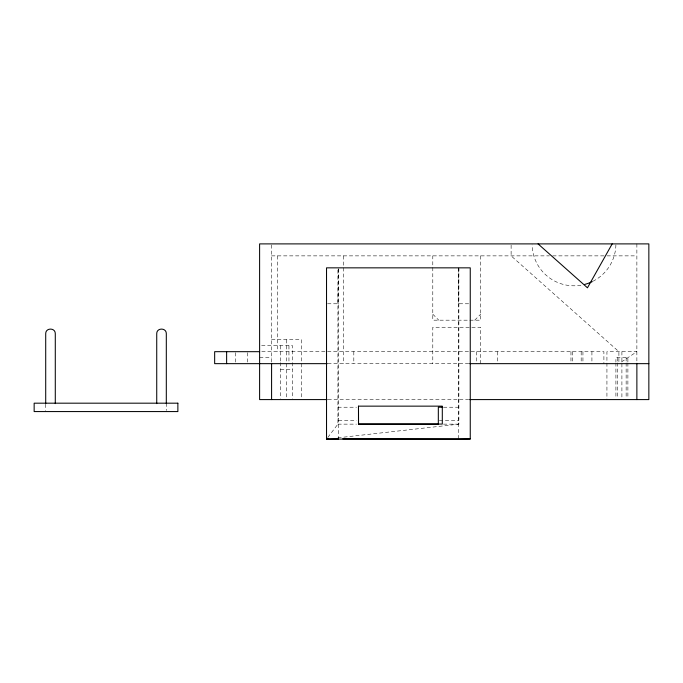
<?xml version="1.0" encoding="UTF-8"?>
<svg xmlns="http://www.w3.org/2000/svg" width="683" height="683" viewBox="0 0 683 683"><rect width="100%" height="100%" fill="white"/><g stroke="black" fill="none" stroke-linecap="round" stroke-linejoin="round"><path stroke-width="0.51" stroke-dasharray="3.42 2.56" d="M327.567 303.773L337.914 303.781L338.512 267.847M458.856 268.897L458.276 303.773L470.254 303.781M327.797 437.436L337.914 424.143L337.914 267.847M474.711 320.182L480.695 314.197M621.479 361.947L636.872 351.677L606.931 351.677L606.931 399.589M337.914 437.812L458.874 424.143L458.874 267.847M337.914 303.781L338.512 303.773M271.586 255.869L549.448 255.869M552.743 255.869L605.992 255.869M607.016 255.869L636.872 255.869M271.586 339.707L301.527 339.707L301.527 398.539M261.606 345.692L292.546 345.692L292.546 361.546M261.777 351.677L603.9 351.677L603.9 363.655M259.608 357.67L271.586 357.67M327.806 363.655L468.99 363.655M280.568 369.648L292.546 369.648M328.028 399.589L468.666 399.589M337.914 407.222L356.5 407.222M443.463 407.222L458.874 407.222M337.914 418.491L338.512 418.491M458.276 418.491L458.874 418.491M338.512 420.497L356.458 420.497M439.374 420.497L458.276 420.497M337.914 424.143L356.5 424.134M443.463 424.134L458.874 424.143M432.791 314.197L438.776 320.182M636.872 243.891L636.872 362.323M627.89 361.862L627.89 357.67L615.912 357.67L615.912 361.862M627.89 362.912L627.89 398.539M626.14 357.67L626.14 361.862M626.14 362.912L626.14 398.539M621.906 351.677L621.906 398.522M618.909 361.657L618.909 351.677L511.115 255.869L511.115 243.891M617.671 357.67L617.671 361.862M617.671 362.912L617.671 398.539M615.912 362.912L615.912 398.539M591.922 351.677L591.922 363.655M582.94 351.677L582.94 363.655M581.182 351.677L581.182 363.655M572.713 351.677L572.713 361.657M570.962 351.677L570.962 363.655M497.531 351.677L497.531 361.657M480.695 255.869L480.695 320.182L432.791 320.182L432.791 255.869M480.695 363.655L480.695 327.251L432.791 327.251L432.791 363.655M476.657 351.677L476.657 363.655M458.276 267.847L458.276 438.819M353.811 351.677L353.811 363.655M343.447 255.869L343.447 363.655M338.512 268.897L338.512 437.803M292.546 362.596L292.546 398.556M288.952 345.692L288.952 363.655M286.553 339.707L286.553 398.539M280.568 345.692L280.568 361.546M280.568 362.596L280.568 398.556M277.571 255.869L277.571 351.677M271.586 244.958L271.586 362.323M247.588 352.676L247.588 363.655M235.618 352.676L235.618 363.655M166.49 403.183L166.49 410.517M45.53 404.225L45.53 410.517M615.904 244.881A41.919 41.919 0 0 1 593.211 281.14M580.951 285.229A41.919 41.919 0 0 1 532.091 244.881"/><path stroke-width="1.02" d="M612.173 243.891L587.465 287.808L538.067 243.891M328.6 438.862L326.534 439.101L470.254 439.109L470.254 267.847L326.534 267.847L326.534 439.109L338.512 438.819M458.874 439.032L470.254 438.819M259.642 351.677L214.658 351.677L214.658 363.655L327.285 363.655M469.75 363.655L648.85 363.655M327.08 399.589L259.608 399.589L259.608 243.891L648.85 243.891L648.85 399.589L469.733 399.589M358.481 406.146L442.302 406.146L442.302 424.066L358.481 424.066L358.481 406.146L358.566 424.143L438.324 424.126L438.324 407.222L442.439 407.222M342.746 438.827L458.276 439.032M337.914 439.101L338.512 439.109L337.914 439.032M636.872 363.33L636.872 399.589M271.586 363.33L271.586 399.589M226.628 351.677L226.628 363.655M166.311 403.627L166.311 333.714C166.55 327.558 156.492 327.558 156.731 333.714L156.731 403.627M55.289 403.627L55.289 333.714C55.528 327.558 45.471 327.558 45.71 333.714L45.71 403.627M592.323 281.592A41.919 41.919 0 0 1 584.844 284.384M177.87 403.183L34.15 403.183L34.15 411.567L177.87 411.567L177.87 403.183"/></g></svg>
